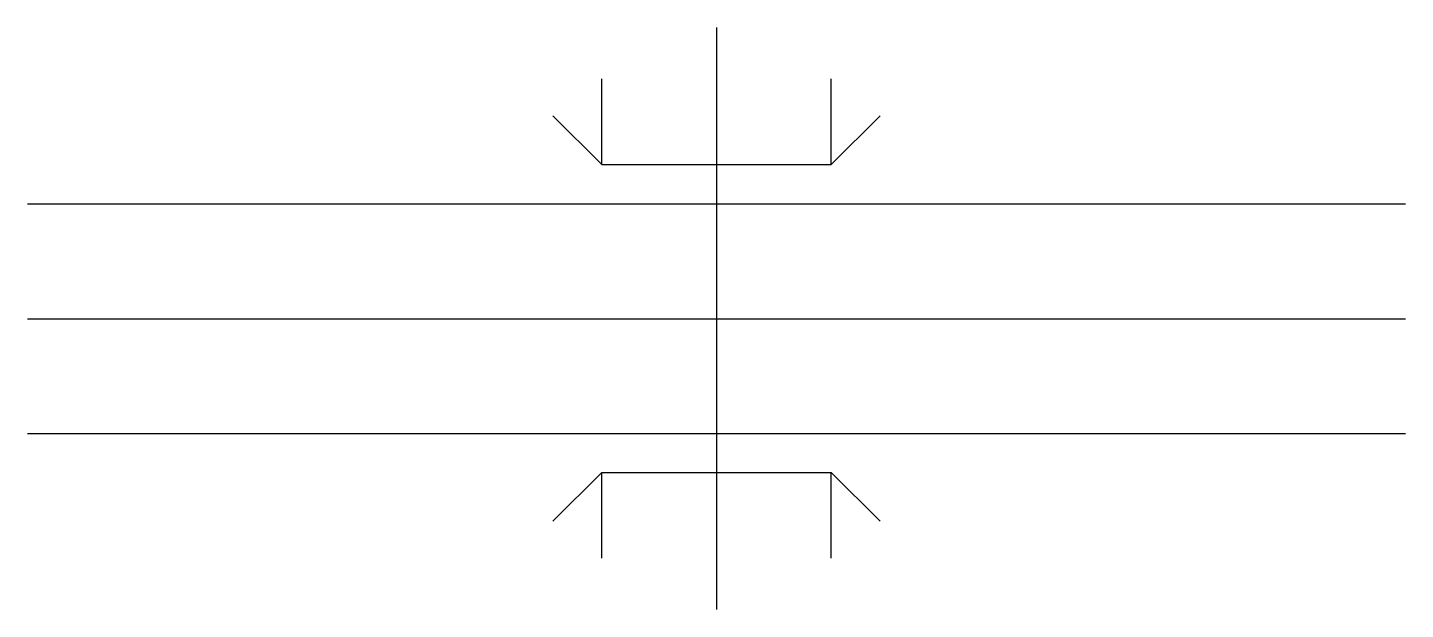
# Model space of a CAD drawing. Header units: metres. Extents: x 9.1 to 39.1, y 9.1 to 21.8.
import ezdxf

# ---------------------------------------------------------------- set-up
doc = ezdxf.new("R2010")
doc.units = ezdxf.units.M
doc.layers.add('2', color=7, linetype='Continuous')

msp = doc.modelspace()

# ---------------------------------------------------------------- linework, layer by layer
for p, q in [((21.58, 18.77), (21.58, 20.63)), ((26.58, 18.77), (26.58, 20.63)), ((21.58, 18.77), (20.52, 19.83)), ((26.58, 18.77), (27.64, 19.83)), ((21.58, 18.77), (26.58, 18.77)), ((9.08, 17.91), (39.08, 17.91)), ((9.08, 12.91), (39.08, 12.91)), ((21.58, 12.06), (20.52, 11)), ((21.58, 12.06), (26.58, 12.06)), ((21.58, 10.2), (21.58, 12.06)), ((26.58, 12.06), (27.64, 11)), ((26.58, 10.2), (26.58, 12.06))]:
    msp.add_line(p, q)
at = {"layer": '2'}
for p, q in [((24.08, 21.75), (24.08, 9.08)), ((9.08, 15.41), (39.08, 15.41))]:
    msp.add_line(p, q, dxfattribs=at)

doc.saveas('drawing.dxf')
